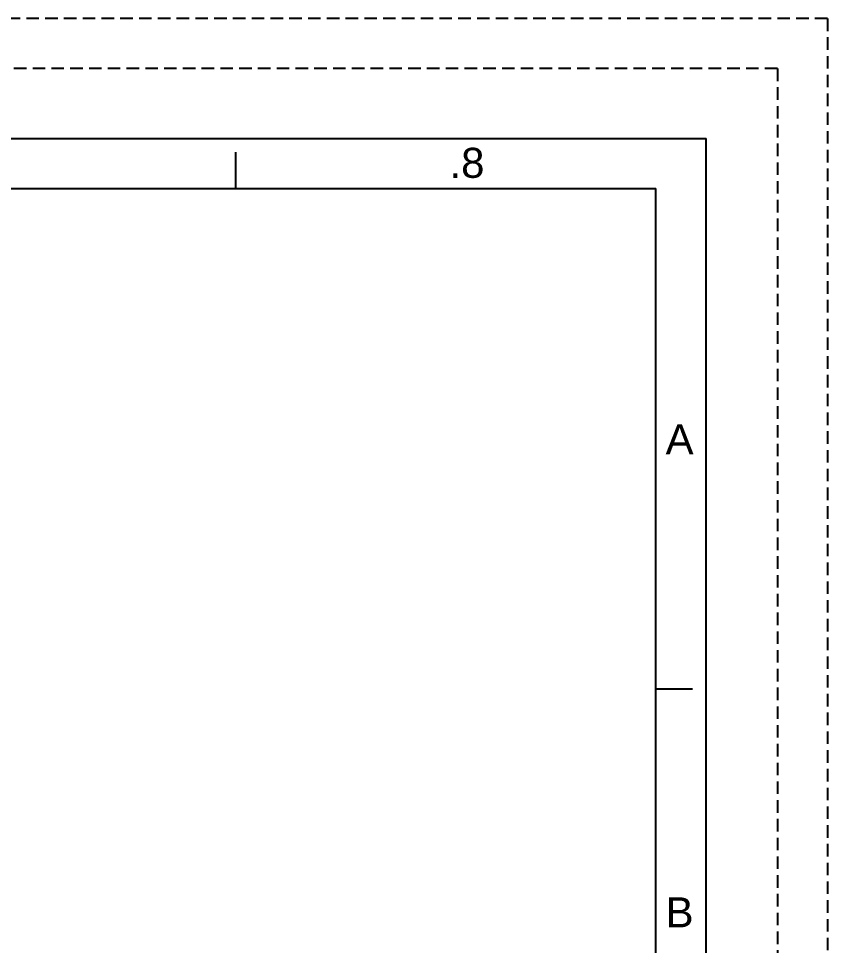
# Model space of a CAD drawing. Header units: inches. Extents: x 29.6 to 118, y -14.2 to 43.7.
# Drawn here: x 101.85 to 118.01, y 25.14 to 43.67 of the extents above; entities that cross this region are included whole.
import ezdxf
from ezdxf.enums import TextEntityAlignment as Align

# ---------------------------------------------------------------- set-up
doc = ezdxf.new("R2010")
doc.units = ezdxf.units.IN
doc.header["$MEASUREMENT"] = 0
doc.linetypes.add('HIDDEN', pattern=[0.375, 0.25, -0.125])
doc.layers.add('COTAS', color=4, linetype='Continuous')
doc.layers.add('ROTULO', color=7, linetype='Continuous')
doc.styles.add('SANSSERIF', font='sas_____.pfb')

# ---------------------------------------------------------------- blocks, each defined once
blk = doc.blocks.new('MA')
at = {"layer": 'COTAS', "linetype": 'HIDDEN'}
for p, q in [((55.6, -2.425), (55.6, 85.935)), ((54.6, -1.425), (54.6, 84.935)), ((54.6, -1.425), (-1.28, -1.425)), ((55.6, -2.425), (-2.28, -2.425))]:
    blk.add_line(p, q, dxfattribs=at)

msp = doc.modelspace()

# ---------------------------------------------------------------- linework, layer by layer
at = {"color": 2}
for p in [(33.38396, 41.2704), (115.58396, -11.9296)]:
    msp.add_line(p, (115.58396, 41.2704), dxfattribs=at)
for p, q in [((106.18396, 40.99836), (106.18396, 40.2704)), ((114.58396, 30.2704), (115.31193, 30.2704))]:
    msp.add_line(p, q)
at = {"color": 1}
for p in [(36.18396, 40.2704), (114.58396, -10.9296)]:
    msp.add_line(p, (114.58396, 40.2704), dxfattribs=at)

# ---------------------------------------------------------------- block references
at = {"layer": 'COTAS', "rotation": 90}
msp.add_blockref('MA', (115.58396, -11.9296), dxfattribs=at)

# ---------------------------------------------------------------- texts
at = {"layer": 'ROTULO', "color": 4, "style": 'SANSSERIF'}
for s, p in [('.8', (110.80815, 40.48617)), ('A', (115.05556, 34.95981)), ('B', (115.05556, 25.5039))]:
    msp.add_text(s, height=0.6, dxfattribs=at).set_placement(p, align=Align.CENTER)

doc.saveas('drawing.dxf')
